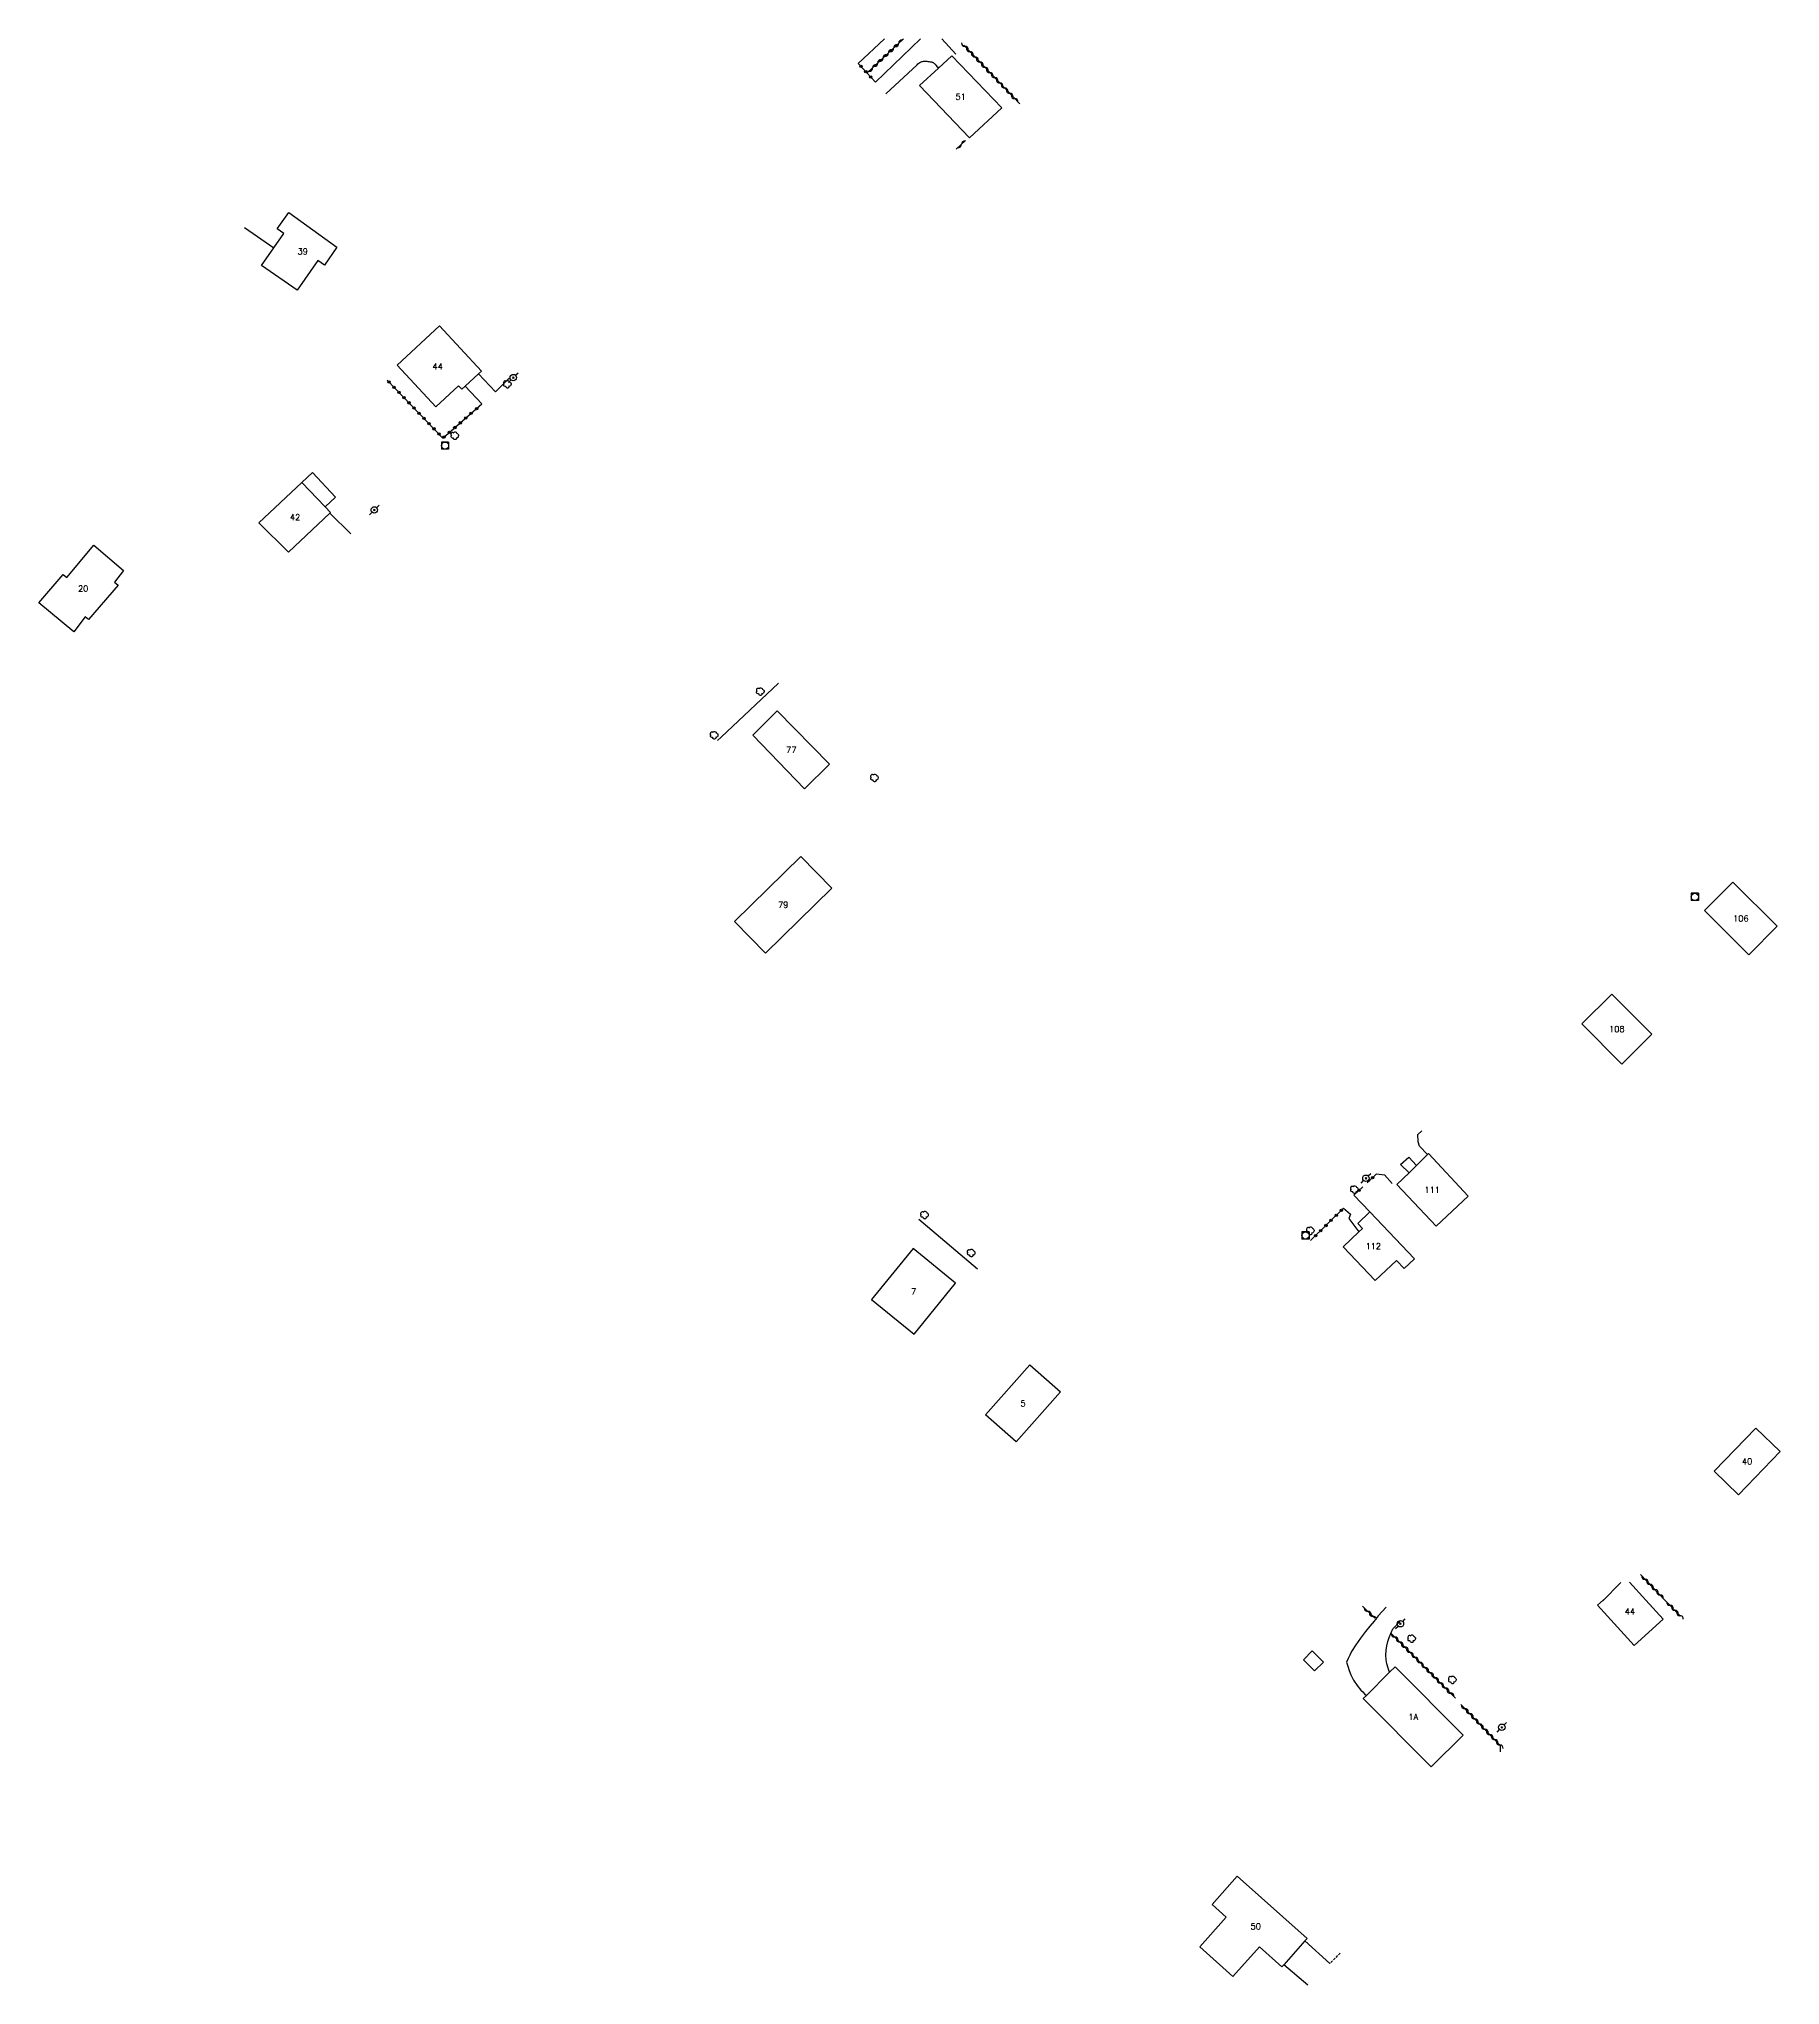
# Model space of a CAD drawing. Header units: millimetres. Extents: x 122999 to 123962, y 124009 to 125000.
# Drawn here: x 123495.3 to 123857.7, y 124594.9 to 125000 of the extents above; entities that cross this region are included whole.
import ezdxf
from ezdxf.enums import TextEntityAlignment as Align

# ---------------------------------------------------------------- set-up
doc = ezdxf.new("R2010")
doc.units = ezdxf.units.MM
doc.linetypes.add('DASHED', pattern=[0.75, 0.5, -0.25])
doc.layers.get('0').update_dxf_attribs({"linetype": 'CONTINUOUS'})
for name, color, linetype in [('W0017', 7, 'CONTINUOUS'), ('W0101', 7, 'CONTINUOUS'), ('W0104', 1, 'CONTINUOUS'), ('W0112', 1, 'DASHED'), ('W0300', 7, 'CONTINUOUS'), ('W0310', 3, 'CONTINUOUS'), ('W0323', 7, 'CONTINUOUS'), ('W0330', 7, 'CONTINUOUS'), ('W0420', 7, 'CONTINUOUS'), ('W0473', 7, 'CONTINUOUS'), ('W0991', 7, 'CONTINUOUS')]:
    doc.layers.add(name, color=color, linetype=linetype)
doc.styles.get("Standard").update_dxf_attribs({"font": 'romans.shx', "width": 0.85})

# ---------------------------------------------------------------- blocks, each defined once
blk = doc.blocks.new('T300')
for p, q in [((-0.8, 0.51), (-0.86, 0.34)), ((-0.86, 0.34), (-0.86, 0.17)), ((-0.86, 0.17), (-0.74, 0.06)), ((-0.69, 0.63), (-0.8, 0.51)), ((-0.8, -0.06), (-0.74, 0.06)), ((-0.74, 0.06), (-0.69, 0.11)), ((-0.57, 0.69), (-0.69, 0.63)), ((-0.46, 0.69), (-0.57, 0.69)), ((-0.29, 0.63), (-0.46, 0.69)), ((-0.29, 0.63), (-0.17, 0.74)), ((-0.23, 0.57), (-0.29, 0.63)), ((-0.17, 0.74), (-0.06, 0.8)), ((-0.06, 0.8), (0.06, 0.8)), ((0.06, 0.8), (0.23, 0.74)), ((0.23, 0.74), (0.34, 0.63)), ((0.34, 0.63), (0.4, 0.51)), ((0.46, 0.46), (0.34, 0.46)), ((0.4, 0.51), (0.4, 0.46)), ((0.57, 0.4), (0.46, 0.46)), ((0.57, 0.4), (0.69, 0.29)), ((0.69, 0.29), (0.74, 0.17)), ((0.74, 0.06), (0.69, -0.17)), ((0.74, 0.17), (0.74, 0.06)), ((-0.8, -0.17), (-0.8, -0.06)), ((-0.8, -0.23), (-0.8, -0.17)), ((-0.74, -0.34), (-0.8, -0.23)), ((-0.69, -0.4), (-0.74, -0.34)), ((-0.51, -0.46), (-0.69, -0.4)), ((-0.4, -0.46), (-0.51, -0.46)), ((-0.4, -0.46), (-0.34, -0.46)), ((-0.34, -0.46), (-0.34, -0.4)), ((-0.34, -0.51), (-0.34, -0.46)), ((-0.29, -0.63), (-0.34, -0.51)), ((-0.17, -0.74), (-0.29, -0.63)), ((-0.06, -0.8), (-0.17, -0.74)), ((0.06, -0.8), (-0.06, -0.8)), ((0.17, -0.74), (0.06, -0.8)), ((0.23, -0.69), (0.17, -0.74)), ((0.29, -0.46), (0.23, -0.46)), ((0.29, -0.63), (0.23, -0.69)), ((0.46, -0.4), (0.29, -0.46)), ((0.34, -0.51), (0.29, -0.63)), ((0.34, -0.51), (0.34, -0.46)), ((0.57, -0.34), (0.46, -0.4)), ((0.63, -0.29), (0.57, -0.34)), ((0.69, -0.17), (0.63, -0.29))]:
    blk.add_line(p, q)
blk = doc.blocks.new('T473')
for p, q in [((-0.166667, 0.166667), (0.166667, -0.166667)), ((-0.166667, -0.166667), (0.166667, 0.166667)), ((0.500001, 0.500001), (1.000002, 1.000002)), ((-1.000002, -1.000002), (-0.500001, -0.500001))]:
    blk.add_line(p, q)
blk.add_ellipse((0, 0), major_axis=(0.471405, 0.471405), ratio=1, start_param=5.4977871438, end_param=11.780972451)
blk = doc.blocks.new('T420')
for p, q in [((0.75, 0.75), (-0.75, 0.75)), ((-0.75, 0.75), (-0.75, -0.75)), ((0.75, 0.75), (0.75, -0.75)), ((0.75, -0.75), (-0.75, -0.75))]:
    blk.add_line(p, q)
blk.add_ellipse((0, 0), major_axis=(-0.53, 0.53), ratio=1, start_param=3.926991, end_param=10.210176)
blk = doc.blocks.new('t323o')
at = {"color": 0, "linetype": 'Continuous'}
for radius in [0.25, 0.15]:
    blk.add_circle((0, 0), radius, dxfattribs=at)
blk = doc.blocks.new('t310o')
at = {"color": 0, "linetype": 'Continuous'}
for centre, start, end in [((-0.5, 0.38), 216.8699, 323.1304), ((0.5, -0.37), 36.8699, 143.1303)]:
    blk.add_arc(centre, 0.625, start, end, dxfattribs=at)

msp = doc.modelspace()

# ---------------------------------------------------------------- linework, layer by layer
at = {"layer": 'W0017'}
for points in [[(123665.85, 124994.9), (123671.3, 125000)], [(123678.77, 125000), (123669.45, 124990.98)], [(123686.16, 124996.82), (123683.24, 125000)], [(123671.6, 124988.55), (123678.08, 124994.63), (123678.27, 124994.78), (123678.47, 124994.93), (123678.67, 124995.06), (123678.8, 124995.14), (123678.93, 124995.21), (123679.07, 124995.27), (123679.23, 124995.32), (123679.4, 124995.35), (123679.58, 124995.38), (123679.76, 124995.38), (123679.94, 124995.37), (123680.13, 124995.35), (123680.34, 124995.33), (123680.56, 124995.3), (123680.77, 124995.26), (123680.92, 124995.24), (123681.07, 124995.21), (123681.21, 124995.17), (123681.29, 124995.14), (123681.37, 124995.11), (123681.45, 124995.07), (123681.52, 124995.02), (123681.6, 124994.96), (123681.67, 124994.9), (123681.75, 124994.83), (123681.83, 124994.74), (123681.91, 124994.66), (123681.96, 124994.6), (123682.02, 124994.53), (123682.07, 124994.47), (123682.23, 124994.29), (123682.39, 124994.12), (123682.55, 124993.94)], [(123538.09, 124960.75), (123544.19, 124956.5)], [(123590.36, 124926.52), (123586.8, 124930.27)], [(123587.53, 124924.03), (123584.03, 124927.68)], [(123560.23, 124896.97), (123555.87, 124901.28)], [(123784.3, 124767.75), (123782.65, 124769.51), (123782.35, 124770.38), (123782.32, 124771.93), (123783.15, 124772.69)], [(123780.47, 124763.97), (123778.73, 124765.69), (123780.42, 124767.18), (123782, 124765.49)], [(123773.71, 124763.74), (123775.36, 124763.51), (123777, 124761.7)], [(123772.34, 124755.83), (123768.96, 124759.26)], [(123766.83, 124756.56), (123768.26, 124755.32), (123767.94, 124754.41), (123770.04, 124751.66)], [(123774.07, 124671.71), (123775.75, 124673.55)], [(123774.07, 124671.71), (123773.19, 124670.63), (123772.3, 124669.55), (123771.44, 124668.45), (123770.4, 124667.09), (123769.4, 124665.71), (123768.5, 124664.26), (123768.13, 124663.55), (123767.79, 124662.82), (123767.45, 124662.09), (123767.73, 124661.21), (123768.02, 124660.32), (123768.36, 124659.47), (123768.95, 124658.33), (123769.65, 124657.25), (123770.46, 124656.25), (123770.83, 124655.87), (123771.21, 124655.51), (123771.6, 124655.15)], [(123776.44, 124659.96), (123776.16, 124660.83), (123775.88, 124661.71), (123775.7, 124662.59), (123775.66, 124663.56), (123775.72, 124664.54), (123775.87, 124665.5), (123776.08, 124666.36), (123776.36, 124667.21), (123776.68, 124668.04), (123776.82, 124668.36), (123776.96, 124668.68), (123777.11, 124669)], [(123777.11, 124669), (123778.57, 124670.54)], [(123764.01, 124599.32), (123758.81, 124604.03)], [(123759.44, 124594.85), (123754.4, 124599.08)]]:
    msp.add_lwpolyline(points, dxfattribs=at)
at = {"layer": 'W0101'}
for points in [[(123688.98, 124979.41), (123678.6, 124990.3), (123682.55, 124993.94), (123685.32, 124996.5), (123695.7, 124985.62)], [(123541.65, 124952.85), (123544.19, 124956.5), (123546.26, 124959.49), (123544.9, 124960.48), (123547.36, 124963.87), (123557.33, 124956.63), (123554.73, 124952.9), (123553.34, 124953.87), (123549.05, 124947.7)], [(123578.66, 124940.26), (123587.43, 124930.86), (123586.8, 124930.27), (123584.03, 124927.68), (123583.36, 124927.06), (123582.66, 124927.81), (123577.93, 124923.4), (123569.87, 124932.05)], [(123550.06, 124907.68), (123554.87, 124902.56), (123555.98, 124901.38), (123555.87, 124901.28), (123547.23, 124893.16), (123541.06, 124899.24)], [(123495.32, 124882.59), (123500.37, 124888.48), (123501.11, 124887.86), (123506.76, 124894.62), (123512.9, 124889.37), (123511.03, 124886.9), (123511.79, 124886.27), (123505.65, 124879.11), (123504.93, 124879.66), (123502.57, 124876.54)], [(123643.93, 124855.05), (123648.98, 124860.09), (123659.88, 124849.03), (123654.67, 124843.91), (123643.93, 124855.05)], [(123640.08, 124816.28), (123646.54, 124809.69), (123660.37, 124823.23), (123653.91, 124829.83), (123640.08, 124816.28)], [(123842, 124818.54), (123847.9, 124824.44), (123857.08, 124815.26), (123851.18, 124809.36), (123842, 124818.54)], [(123816.44, 124794.94), (123822.67, 124801.17), (123831.02, 124792.81), (123824.8, 124786.58), (123816.44, 124794.94)], [(123786.1, 124752.81), (123777.95, 124761.5), (123780.47, 124763.97), (123782, 124765.49), (123784.3, 124767.75), (123784.5, 124767.94), (123792.8, 124759.09)], [(123766.77, 124748.55), (123770.04, 124751.66), (123770.79, 124752.36), (123769.79, 124753.41), (123772.34, 124755.83), (123781.6, 124746.07), (123779.44, 124744.01), (123777.84, 124745.69), (123773.45, 124741.52)], [(123668.61, 124737.58), (123677.46, 124730.37), (123686.09, 124740.95), (123677.24, 124748.16), (123668.61, 124737.58)], [(123692.36, 124713.53), (123701.58, 124723.95), (123707.91, 124718.35), (123698.69, 124707.93)], [(123857.7, 124705.95), (123849.02, 124696.94), (123843.97, 124701.81), (123852.64, 124710.82)], [(123785.1, 124640.27), (123770.95, 124654.5), (123771.6, 124655.15), (123776.44, 124659.96), (123777.59, 124661.1), (123791.74, 124646.87)], [(123754.03, 124598.67), (123749.36, 124602.83), (123743.83, 124596.63), (123736.91, 124602.8), (123742.44, 124609), (123739.47, 124611.65), (123744.69, 124617.51), (123759.25, 124604.52), (123758.81, 124604.03), (123754.4, 124599.08)]]:
    msp.add_lwpolyline(points, close=True, dxfattribs=at)
for points in [[(123824.57, 124678.65), (123820.72, 124674.78)], [(123829.78, 124675.01), (123826.37, 124678.76)], [(123820.98, 124675.05), (123819.72, 124673.93), (123827.34, 124665.55)], [(123827.34, 124665.55), (123833.38, 124671.05), (123829.78, 124675.01)]]:
    msp.add_lwpolyline(points, dxfattribs=at)
at = {"layer": 'W0104'}
msp.add_lwpolyline([(123550.06, 124907.68), (123552.29, 124909.76), (123557.08, 124904.61), (123554.87, 124902.56)], dxfattribs=at)
msp.add_lwpolyline([(123758.5, 124662.59), (123760.35, 124664.43), (123762.67, 124662.09), (123760.82, 124660.25)], close=True, dxfattribs=at)
at = {"layer": 'W0112'}
msp.add_lwpolyline([(123766.14, 124601.52), (123764.01, 124599.32)], dxfattribs=at)
at = {"layer": 'W0310'}
for points in [[(123675.23, 125000), (123667.73, 124992.93)], [(123699.44, 124986.5), (123687.82, 124998.67)], [(123686.21, 124977.06), (123688.19, 124978.82)], [(123828.65, 124680.31), (123833.74, 124675)], [(123770.81, 124673.7), (123773.35, 124671.21)], [(123833.74, 124675), (123836.95, 124671.65), (123836.95, 124671.65), (123836.95, 124671.65)], [(123776.91, 124667.9), (123790.16, 124654.55)], [(123791.23, 124653.29), (123799.46, 124644.73), (123799.42, 124643.38)]]:
    msp.add_lwpolyline(points, dxfattribs=at)
at = {"layer": 'W0323'}
for points in [[(123669.45, 124990.98), (123665.85, 124994.9)], [(123567.82, 124928.96), (123579.36, 124916.9), (123587.53, 124924.03)], [(123771.79, 124761.93), (123772.29, 124762.4), (123773.71, 124763.74)], [(123768.96, 124759.26), (123770.85, 124761.04)], [(123766.83, 124756.56), (123759.96, 124749.83)]]:
    msp.add_lwpolyline(points, dxfattribs=at)
at = {"layer": 'W0330'}
for points in [[(123590.36, 124926.52), (123593.22, 124929.38)], [(123637.31, 124854.61), (123637.31, 124854.61), (123649.24, 124865.86)], [(123636.56, 124853.94), (123637.31, 124854.61)], [(123678.44, 124754.33), (123690.64, 124743.94)]]:
    msp.add_lwpolyline(points, dxfattribs=at)

# ---------------------------------------------------------------- block references
at = {"layer": 'W0300'}
for p in [(123592.85, 124928.1), (123581.92, 124917.38), (123645.5, 124864.11), (123635.9, 124855.02), (123669.26, 124846.16), (123769.15, 124760.44), (123679.69, 124755.14), (123759.98, 124751.87), (123689.39, 124747.24), (123781.07, 124666.94), (123789.53, 124658.39)]:
    msp.add_blockref('T300', p, dxfattribs=at)
at = {"layer": 'W0310'}
for p, rotation in [((123671, 124996.02), 223.2963418194267), ((123672.09, 124997.05), 223.2963418194267), ((123673.19, 124998.08), 223.2963418194267), ((123674.28, 124999.1), 223.2963418194267), ((123688.05, 124998.44), 133.6572868564051), ((123689.08, 124997.35), 133.6572868564051), ((123690.12, 124996.27), 133.6572868564051), ((123668.82, 124993.96), 223.2963418194267), ((123669.91, 124994.99), 223.2963418194267), ((123691.15, 124995.18), 133.6572868564051), ((123692.19, 124994.1), 133.6572868564051), ((123693.22, 124993.01), 133.6572868564051), ((123694.26, 124991.93), 133.6572868564051), ((123695.29, 124990.84), 133.6572868564051), ((123696.33, 124989.76), 133.6572868564051), ((123697.37, 124988.67), 133.6572868564051), ((123698.4, 124987.58), 133.6572868564051), ((123687.33, 124978.06), 41.66067515590377), ((123829.59, 124679.33), 313.7881546343834), ((123830.63, 124678.25), 313.7881546343834), ((123831.66, 124677.17), 313.7881546343834), ((123832.7, 124676.08), 313.7881546343834), ((123771.88, 124672.65), 315.5477441112006), ((123834.78, 124673.92), 313.7774098079005), ((123835.82, 124672.83), 313.7774098079005), ((123772.95, 124671.6), 315.5477441112006), ((123836.85, 124671.75), 313.7774098079005), ((123777.48, 124667.33), 314.7846033474116), ((123778.54, 124666.26), 314.7846033474116), ((123779.59, 124665.2), 314.7846033474116), ((123780.65, 124664.13), 314.7846033474116), ((123781.71, 124663.07), 314.7846033474116), ((123782.76, 124662), 314.7846033474116), ((123783.82, 124660.94), 314.7846033474116), ((123784.88, 124659.87), 314.7846033474116), ((123785.93, 124658.81), 314.7846033474116), ((123786.99, 124657.74), 314.7846033474116), ((123788.05, 124656.68), 314.7846033474116), ((123789.1, 124655.61), 314.7846033474116), ((123792.08, 124652.41), 313.8740218509114), ((123793.12, 124651.33), 313.8740218509114), ((123794.16, 124650.25), 313.8740218509114), ((123795.2, 124649.17), 313.8740218509114), ((123796.24, 124648.08), 313.8740218509114), ((123797.27, 124647), 313.8740218509114), ((123798.31, 124645.92), 313.8740218509114), ((123799.35, 124644.84), 313.8740218509114)]:
    msp.add_blockref('t310o', p, dxfattribs=dict(at, rotation=rotation))
at = {"layer": 'W0323'}
for p, rotation in [((123666.41, 124994.29), 132.4720938393939), ((123667.42, 124993.19), 132.4720938393939), ((123668.43, 124992.08), 132.4720938393939), ((123568.18, 124928.58), 313.7558141886008), ((123569.22, 124927.49), 313.7558141886008), ((123570.26, 124926.41), 313.7558141886008), ((123571.3, 124925.33), 313.7558141886008), ((123572.33, 124924.24), 313.7558141886008), ((123573.37, 124923.16), 313.7558141886008), ((123574.41, 124922.08), 313.7558141886008), ((123575.45, 124920.99), 313.7558141886008), ((123576.48, 124919.91), 313.7558141886008), ((123583.01, 124920.08), 41.10137122766412), ((123584.14, 124921.07), 41.10137122766412), ((123585.27, 124922.05), 41.10137122766412), ((123586.4, 124923.04), 41.10137122766412), ((123577.52, 124918.83), 313.7558141886008), ((123578.56, 124917.74), 313.7558141886008), ((123579.62, 124917.12), 41.10137122766412), ((123580.75, 124918.11), 41.10137122766412), ((123581.88, 124919.1), 41.10137122766412), ((123772.88, 124762.95), 43.32443659940517), ((123770.05, 124760.29), 43.31843752923357), ((123764.25, 124754.03), 224.4404726191428), ((123765.32, 124755.08), 224.4404726191428), ((123766.39, 124756.13), 224.4404726191428), ((123761.03, 124750.88), 224.4404726191428), ((123762.11, 124751.93), 224.4404726191428), ((123763.18, 124752.98), 224.4404726191428)]:
    msp.add_blockref('t323o', p, dxfattribs=dict(at, rotation=rotation))
at = {"layer": 'W0420'}
for p in [(123579.84, 124915.33), (123839.95, 124821.39), (123758.94, 124750.91)]:
    msp.add_blockref('T420', p, dxfattribs=at)
at = {"layer": 'W0473'}
for p in [(123594.04, 124929.49), (123565.12, 124901.94), (123771.5, 124762.82), (123778.68, 124670.07), (123799.79, 124648.53)]:
    msp.add_blockref('T473', p, dxfattribs=at)

# ---------------------------------------------------------------- texts
at = {"layer": 'W0991'}
for s, p in [('51', (123687.15, 124987.96)), ('39', (123550.22, 124955.78)), ('44', (123578.31, 124931.83)), ('42', (123548.64, 124900.42)), ('20', (123504.53, 124885.58)), ('77', (123651.91, 124852)), ('79', (123650.22, 124819.76)), ('106', (123849.54, 124816.9)), ('108', (123823.73, 124793.87)), ('111', (123785.3, 124760.38)), ('112', (123773.03, 124748.68)), ('7', (123677.35, 124739.27)), ('5', (123700.14, 124715.94)), ('40', (123850.83, 124703.88)), ('44', (123826.45, 124672.6)), ('1A', (123781.35, 124650.68)), ('50', (123748.57, 124607.07))]:
    msp.add_text(s, height=1.25, dxfattribs=at).set_placement(p, align=Align.MIDDLE_CENTER)

doc.saveas('drawing.dxf')
